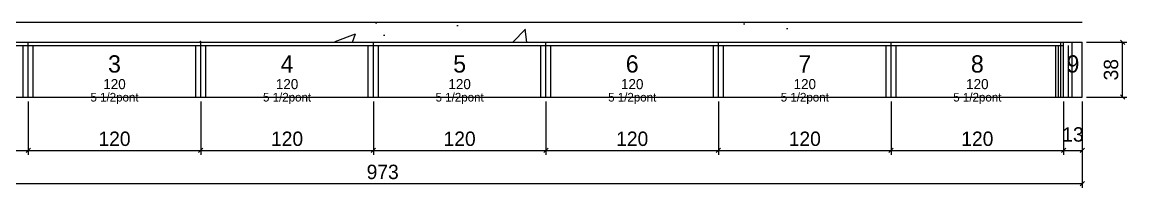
# Model space of a CAD drawing. Extents: x -69 to 3070, y -7854 to 1250.
# Drawn here: x 1451 to 2219, y -6242 to -6127 of the extents above; entities that cross this region are included whole.
import ezdxf
from ezdxf.enums import TextEntityAlignment as Align

# ---------------------------------------------------------------- set-up
doc = ezdxf.new("R2010")
doc.units = 0
for name, color, linetype in [('5', 5, 'Continuous'), ('CONCRETO', 251, 'Continuous'), ('COTA', 241, 'Continuous'), ('Hachura', 251, 'Continuous'), ('Painéis', 200, 'Continuous'), ('SARR_2.2x7', 40, 'Continuous'), ('SARR_3.5x7', 81, 'Continuous'), ('texto', 7, 'Continuous')]:
    doc.layers.add(name, color=color, linetype=linetype)
doc.dimstyles.new('PAINEL', dxfattribs={"dimtxt": 10, "dimasz": 3, "dimexe": 3, "dimexo": 3, "dimgap": 3, "dimtad": 1, "dimblk": 'OBLIQUE', "dimblk1": 'OBLIQUE', "dimcen": 2.5, "dimclrd": 4, "dimclre": 4, "dimclrt": 240, "dimazin": 3, "dimtfac": 1, "dimtmove": 0, "dimatfit": 3})

# ---------------------------------------------------------------- blocks, each defined once
blk = doc.blocks.new('_OBLIQUE')
at = {"color": 0, "linetype": 'BYBLOCK'}
blk.add_line((-0.5, -0.5), (0.5, 0.5), dxfattribs=at)

msp = doc.modelspace()

# ---------------------------------------------------------------- hatches: boundary and pattern name
at = {"layer": 'Hachura'}
h = msp.add_hatch(dxfattribs=at)
h.set_pattern_fill('AR-CONC', scale=0.8)
h.paths.add_polyline_path([(1215, -6141), (2188, -6141), (2188, -6127), (1215, -6127)])

# ---------------------------------------------------------------- linework, layer by layer
at = {"layer": 'CONCRETO'}
msp.add_line((1215, -6127), (2188, -6127), dxfattribs=at)
at = {"layer": 'Painéis'}
for p, q in [((1215, -6141), (2188, -6141)), ((1335, -6141), (1455, -6141)), ((1455, -6179), (1455, -6141)), ((1455, -6141), (1575, -6141)), ((1455, -6179), (1455, -6141)), ((1575, -6179), (1575, -6141)), ((1575, -6141), (1695, -6141)), ((1575, -6179), (1575, -6141)), ((1695, -6179), (1695, -6141)), ((1695, -6141), (1815, -6141)), ((1695, -6179), (1695, -6141)), ((1815, -6179), (1815, -6141)), ((1815, -6141), (1935, -6141)), ((1815, -6179), (1815, -6141)), ((1935, -6179), (1935, -6141)), ((1935, -6141), (2055, -6141)), ((1935, -6179), (1935, -6141)), ((2055, -6179), (2055, -6141)), ((2055, -6141), (2175, -6141)), ((2055, -6179), (2055, -6141)), ((2175, -6179), (2175, -6141)), ((2175, -6141), (2188, -6141)), ((2175, -6179), (2175, -6141)), ((2188, -6179), (2188, -6141)), ((1215, -6179), (2188, -6179)), ((1335, -6179), (1455, -6179)), ((1455, -6179), (1575, -6179)), ((1575, -6179), (1695, -6179)), ((1695, -6179), (1815, -6179)), ((1815, -6179), (1935, -6179)), ((1935, -6179), (2055, -6179)), ((2055, -6179), (2175, -6179)), ((2175, -6179), (2188, -6179))]:
    msp.add_line(p, q, dxfattribs=at)
at = {"layer": 'Painéis', "color": 0}
for p, q in [((1455, -6179), (1455, -6141)), ((1575, -6179), (1575, -6141)), ((1695, -6179), (1695, -6141)), ((1815, -6179), (1815, -6141)), ((1935, -6179), (1935, -6141)), ((2055, -6179), (2055, -6141)), ((2175, -6179), (2175, -6141))]:
    msp.add_line(p, q, dxfattribs=at)
at = {"layer": 'SARR_2.2x7'}
for p, q in [((1335, -6143.2), (1455, -6143.2)), ((1455, -6143.2), (1575, -6143.2)), ((1575, -6143.2), (1695, -6143.2)), ((1695, -6143.2), (1815, -6143.2)), ((1815, -6143.2), (1935, -6143.2)), ((1935, -6143.2), (2055, -6143.2)), ((2055, -6143.2), (2175, -6143.2)), ((2181, -6179), (2181, -6141))]:
    msp.add_line(p, q, dxfattribs=at)
at = {"layer": 'SARR_3.5x7'}
for p, q in [((1451.5, -6179), (1451.5, -6143.2)), ((1455, -6179), (1455, -6141)), ((1455, -6179), (1455, -6141)), ((1458.5, -6179), (1458.5, -6143.2)), ((1571.5, -6179), (1571.5, -6143.2)), ((1575, -6179), (1575, -6141)), ((1575, -6179), (1575, -6141)), ((1578.5, -6179), (1578.5, -6143.2)), ((1691.5, -6179), (1691.5, -6143.2)), ((1695, -6179), (1695, -6141)), ((1695, -6179), (1695, -6141)), ((1698.5, -6179), (1698.5, -6143.2)), ((1811.5, -6179), (1811.5, -6143.2)), ((1815, -6179), (1815, -6141)), ((1815, -6179), (1815, -6141)), ((1818.5, -6179), (1818.5, -6143.2)), ((1931.5, -6179), (1931.5, -6143.2)), ((1935, -6179), (1935, -6141)), ((1935, -6179), (1935, -6141)), ((1938.5, -6179), (1938.5, -6143.2)), ((2051.5, -6179), (2051.5, -6143.2)), ((2055, -6179), (2055, -6141)), ((2055, -6179), (2055, -6141)), ((2058.5, -6179), (2058.5, -6143.2)), ((2169.5, -6179), (2169.5, -6143.2)), ((2171.5, -6179), (2171.5, -6143.2)), ((2173, -6179), (2173, -6141)), ((2175, -6179), (2175, -6141)), ((2175, -6179), (2175, -6141)), ((2178.5, -6179), (2178.5, -6143.2)), ((1451.5, -6179), (1455, -6179)), ((1455, -6179), (1458.5, -6179)), ((1571.5, -6179), (1575, -6179)), ((1575, -6179), (1578.5, -6179)), ((1691.5, -6179), (1695, -6179)), ((1695, -6179), (1698.5, -6179)), ((1811.5, -6179), (1815, -6179)), ((1815, -6179), (1818.5, -6179)), ((1931.5, -6179), (1935, -6179)), ((1935, -6179), (1938.5, -6179)), ((2051.5, -6179), (2055, -6179)), ((2055, -6179), (2058.5, -6179)), ((2169.5, -6179), (2173, -6179)), ((2171.5, -6179), (2175, -6179)), ((2175, -6179), (2178.5, -6179))]:
    msp.add_line(p, q, dxfattribs=at)

# ---------------------------------------------------------------- texts
at = {"layer": '5'}
for s, height, p in [('3', 12, (1515, -6156)), ('4', 12, (1635, -6156)), ('5', 12, (1755, -6156)), ('6', 12, (1875, -6156)), ('7', 12, (1995, -6156)), ('8', 12, (2115, -6156)), ('9', 12, (2181.5, -6156)), ('120', 7, (1515, -6170)), ('120', 7, (1635, -6170)), ('120', 7, (1755, -6170)), ('120', 7, (1875, -6170)), ('120', 7, (1995, -6170)), ('120', 7, (2115, -6170))]:
    msp.add_text(s, height=height, dxfattribs=at).set_placement(p, align=Align.MIDDLE_CENTER)
at = {"layer": 'texto', "char_height": 6, "attachment_point": 5}
for insert in [(1515, -6180), (1635, -6180), (1755, -6180), (1875, -6180), (1995, -6180), (2115, -6180)]:
    msp.add_mtext('5 1/2pont', dxfattribs=dict(at, insert=insert))

# ---------------------------------------------------------------- dimensions: what is measured, and where the dimension line sits
at = {"layer": 'COTA'}
msp.add_linear_dim(base=(2216, -6179), p1=(2188, -6179), p2=(2188, -6141), angle=90, dimstyle='PAINEL', dxfattribs=at).render()
for base, p1, p2 in [((1215, -6239), (1215, -6179), (2188, -6179)), ((1335, -6216), (1335, -6179), (1455, -6179)), ((1455, -6216), (1455, -6179), (1575, -6179)), ((1575, -6216), (1575, -6179), (1695, -6179)), ((1695, -6216), (1695, -6179), (1815, -6179)), ((1815, -6216), (1815, -6179), (1935, -6179)), ((1935, -6216), (1935, -6179), (2055, -6179)), ((2055, -6216), (2055, -6179), (2175, -6179)), ((2175, -6216), (2175, -6179), (2188, -6179))]:
    msp.add_linear_dim(base=base, p1=p1, p2=p2, dimstyle='PAINEL', dxfattribs=at).render()

doc.saveas('drawing.dxf')
